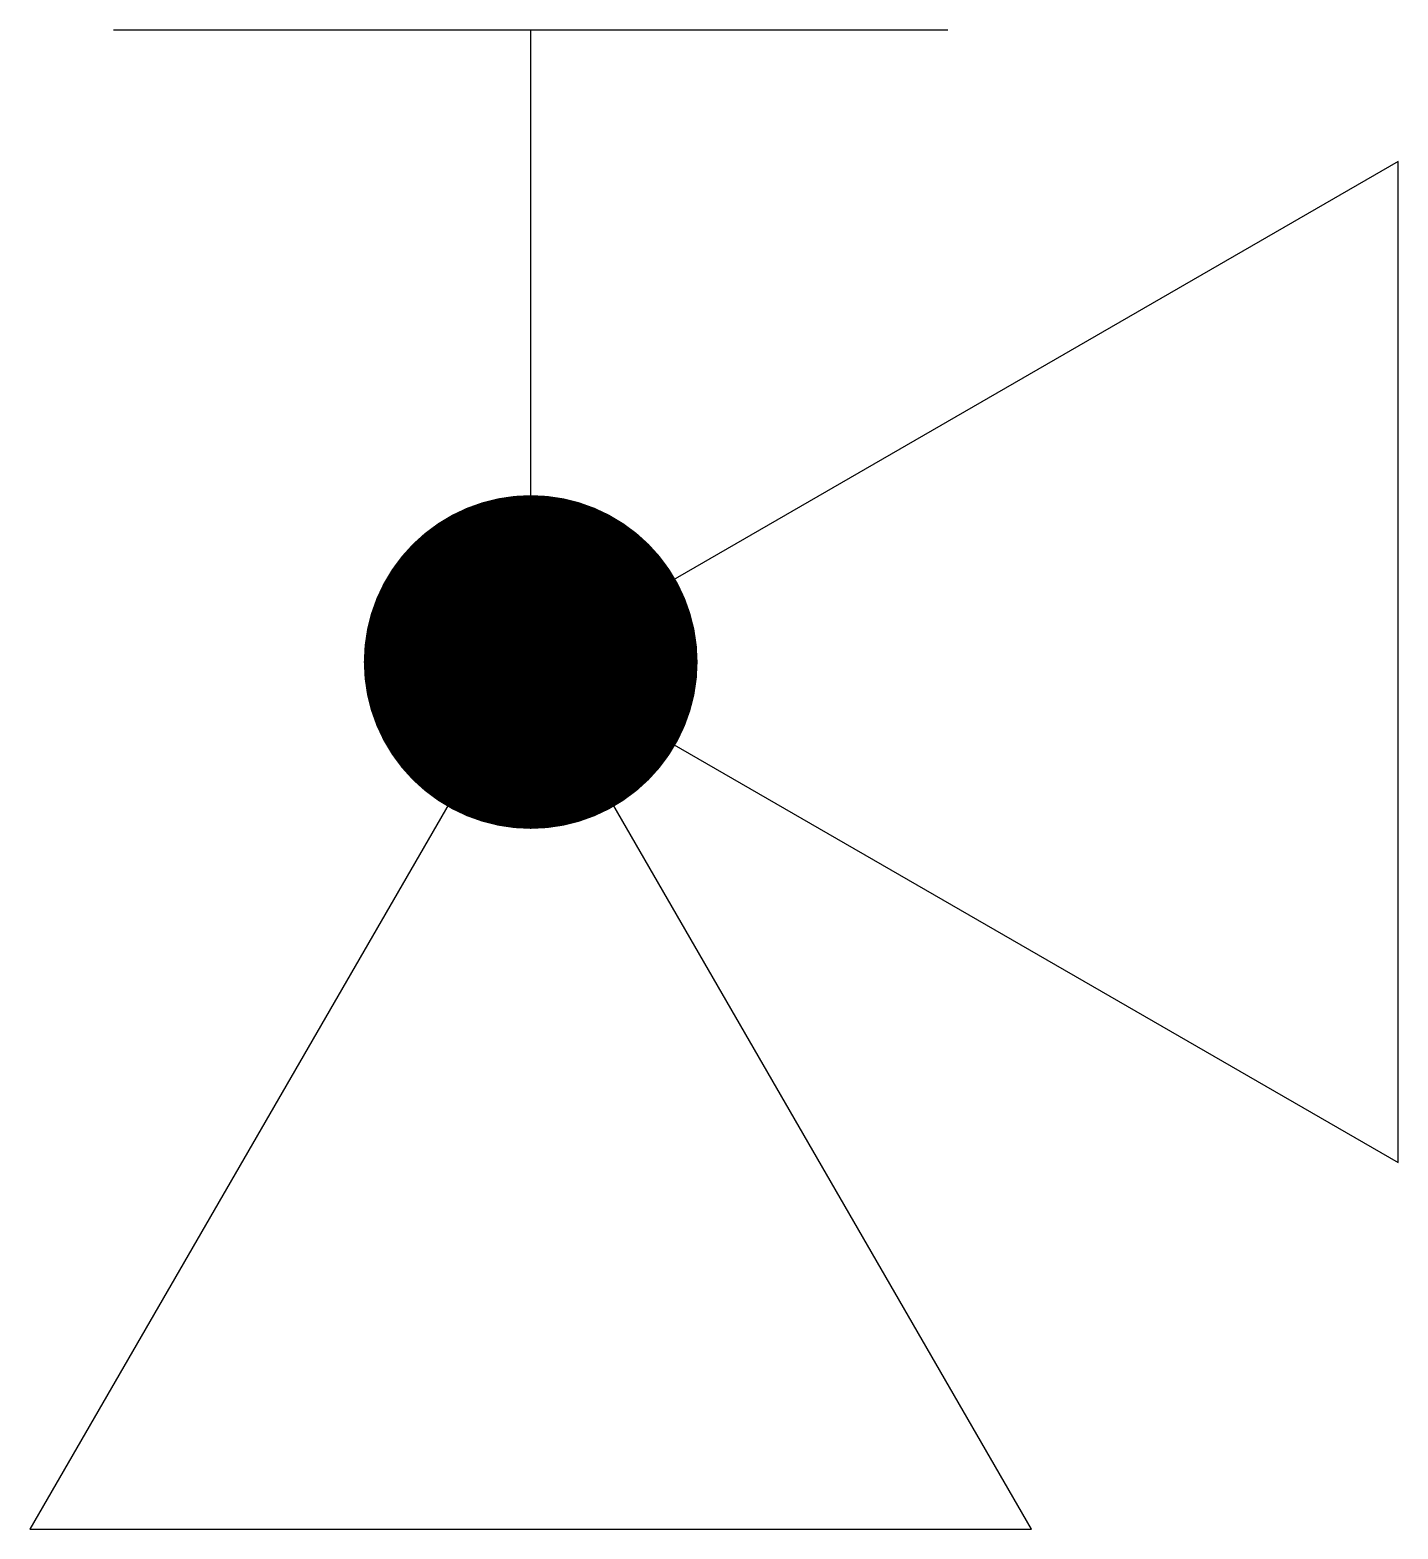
# Model space of a CAD drawing. Header units: millimetres. Extents: x -10134.358 to -10134.153, y 46.089 to 46.313.
import ezdxf

# ---------------------------------------------------------------- set-up
doc = ezdxf.new("R2010")
doc.units = ezdxf.units.MM
doc.header["$LTSCALE"] = 10
doc.layers.add('Tub_Válvulas', color=2, linetype='Continuous')

msp = doc.modelspace()

# ---------------------------------------------------------------- linework, layer by layer
at = {"layer": 'Tub_Válvulas'}
for p, q in [((-10134.34576, 46.31311), (-10134.22076, 46.31311)), ((-10134.28326, 46.21842), (-10134.28326, 46.31311)), ((-10134.15335, 46.14342), (-10134.15335, 46.29342)), ((-10134.35826, 46.08852), (-10134.20826, 46.08852))]:
    msp.add_line(p, q, dxfattribs=at)
for points in [[(-10134.15335, 46.14342), (-10134.15335, 46.29342), (-10134.28326, 46.21842)], [(-10134.35826, 46.08852), (-10134.20826, 46.08852), (-10134.28326, 46.21842)]]:
    msp.add_lwpolyline(points, close=True, dxfattribs=at)
at = {"layer": 'Tub_Válvulas', "const_width": 0.025}
msp.add_lwpolyline([(-10134.29576, 46.21842, 1), (-10134.27076, 46.21842, 1)], format="xyb", close=True, dxfattribs=at)

doc.saveas('drawing.dxf')
